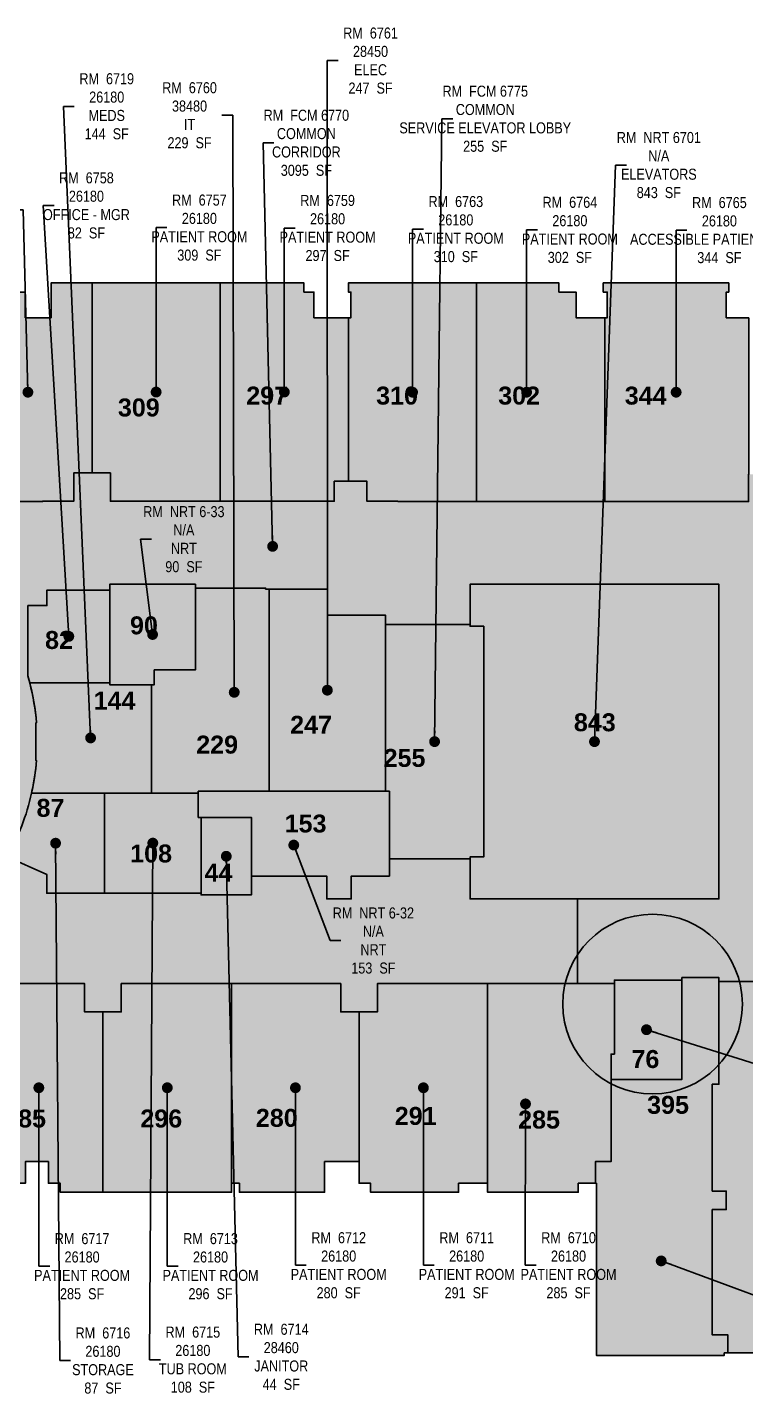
# Model space of a CAD drawing. Header units: inches. Extents: x -415 to 3436, y 1360 to 4575.
# Drawn here: x 1118 to 2032, y 2838 to 4575 of the extents above; entities that cross this region are included whole.
import ezdxf

# ---------------------------------------------------------------- set-up
doc = ezdxf.new("R2010")
doc.units = ezdxf.units.IN
doc.header["$LTSCALE"] = 96
doc.header["$MEASUREMENT"] = 0
doc.layers.get('Defpoints').update_dxf_attribs({"color": 31})
for name, color, linetype in [('0-LABEL', 3, 'Continuous'), ('1-NRT', 200, 'Continuous'), ('1-NRT-PTN', 253, 'Continuous'), ('3-FCM', 190, 'Continuous'), ('3-FCM-PTN', 9, 'Continuous'), ('4-OCC', 6, 'Continuous'), ('4-OCC-PTN', 95, 'Continuous')]:
    doc.layers.add(name, color=color, linetype=linetype)
doc.layers.add('AE-109$0$A-WALL-PATT', color=2, linetype='Continuous', lineweight=9)
doc.styles.add('AE-101i$0$Arial_B', font='arialbd.ttf', dxfattribs={"height": 9.132806})
doc.styles.add('ArialN', font='ARIALN.TTF')
doc.dimstyles.new('AB-220', dxfattribs={"dimscale": 220, "dimtxt": 0.070312, "dimasz": 0.0625, "dimexe": 0.0625, "dimexo": 0.125, "dimgap": 0.1875, "dimtad": 0, "dimdec": 4, "dimrnd": 0.0625, "dimzin": 0, "dimdsep": 46, "dimlunit": 4, "dimtxsty": 'ArialN', "dimblk": 'ARCHTICK', "dimcen": 0.0625, "dimclrd": 256, "dimclre": 256, "dimclrt": 256, "dimadec": 0, "dimazin": 0, "dimtfac": 1, "dimtdec": 4, "dimtofl": 0, "dimtmove": 2, "dimatfit": 3, "dimldrblk": 'DOT', "dimfxl": 0, "dimfrac": 2, "dimtolj": 1, "dimtzin": 0, "dimlwd": -1, "dimlwe": -1, "dimarcsym": 0})
pattern_1 = [(0, (0, 0), (0, 0.48), [18, -9])]
pattern_2 = [(0, (0, 0), (30.72, 7.68), [1.267, -21.773, 1.267, -21.773, -122.88]), (0, (0, 0), (30.72, 7.68), [-46.08, 1.267, -44.813, 1.267, -21.773, -53.76]), (0, (0, 0), (30.72, 7.68), [-115.2, 1.267, -14.093, 1.267, -37.133]), (120, (11.52, 3.84), (-22.011075, 22.7643), [1.267, -21.773, 1.267, -21.773, -122.88]), (120, (11.52, 3.84), (-22.011075, 22.7643), [-46.08, 1.267, -44.813, 1.267, -21.773, -53.76]), (120, (11.52, 3.84), (-22.011075, 22.7643), [-115.2, 1.267, -14.093, 1.267, -37.133]), (240, (15.36, 19.2), (-8.708925, -30.4443), [1.267, -21.773, 1.267, -21.773, -122.88]), (240, (15.36, 19.2), (-8.708925, -30.4443), [-46.08, 1.267, -44.813, 1.267, -21.773, -53.76]), (240, (15.36, 19.2), (-8.708925, -30.4443), [-115.2, 1.267, -14.093, 1.267, -37.133])]

# ---------------------------------------------------------------- blocks, each defined once
blk = doc.blocks.new('_ArchTick')
at = {"color": 0, "linetype": 'ByBlock', "const_width": 0.15}
blk.add_lwpolyline([(-0.5, -0.5), (0.5, 0.5)], dxfattribs=at)
blk = doc.blocks.new('_Dot')
at = {"lineweight": -2}
blk.add_line((-0.5, 0), (-1, 0), dxfattribs=at)
at = {"const_width": 0.5}
blk.add_lwpolyline([(-0.25, 0, 1), (0.25, 0, 1)], format="xyb", close=True, dxfattribs=at)

msp = doc.modelspace()

# ---------------------------------------------------------------- hatches: boundary and pattern name
at = {"layer": '1-NRT-PTN'}
h = msp.add_hatch(color=256, dxfattribs=at)
h.dxf.hatch_style = 1
h.paths.add_polyline_path([(1279.8, 3739.5), (1223.1, 3739.5), (1223.1, 3867.1), (1332.1, 3867.1), (1332.1, 3758.3), (1279.8, 3758.3)])
h = msp.add_hatch(color=256, dxfattribs=at)
h.dxf.hatch_style = 1
h.paths.add_polyline_path([(1997.6, 3867.1), (1997.6, 3467.1), (1681.2, 3467.1), (1681.2, 3520.5), (1698.6, 3520.5), (1698.6, 3813.7), (1681.2, 3813.7), (1681.2, 3867.1)])
h = msp.add_hatch(color=256, dxfattribs=at)
h.dxf.hatch_style = 1
h.paths.add_polyline_path([(1578.6, 3604.1), (1578.6, 3496.1), (1530.1, 3496.1), (1530.1, 3467.1), (1499.1, 3467.1), (1499.1, 3496.1), (1403.3, 3496.1), (1403.3, 3570.7), (1335.6, 3570.7), (1335.6, 3604.1)])
h = msp.add_hatch(color=256, dxfattribs=at)
h.dxf.hatch_style = 1
h.paths.add_polyline_path([(1997.6, 3367.1), (1997.6, 3231.6), (1989.2, 3231.6), (1989.2, 3095.8), (2006.8, 3095.8), (2006.8, 3072.3), (1989.2, 3072.3), (1989.2, 2913), (2009, 2913), (2009, 2890), (2004.3, 2890), (2004.3, 2886.8), (1841.8, 2886.8), (1841.8, 3105.7), (1840.5, 3105.7), (1840.5, 3133.2), (1860.5, 3133.2), (1860.5, 3237.7), (1950.6, 3237.7), (1950.6, 3367.1)])
at = {"layer": '3-FCM-PTN'}
h = msp.add_hatch(color=256, dxfattribs=at)
h.dxf.hatch_style = 1
edge = h.paths.add_edge_path()
edge.add_arc((865.4, 3662.1), 265.3, 346.8175, 355.9138)
edge.add_line((1130, 3643.2), (1130, 3643.2))
edge.add_line((1130, 3643.2), (1129.1, 3643.3))
edge.add_line((1129.1, 3643.3), (1129.1, 3690.8))
edge.add_line((1129.1, 3690.8), (1130, 3690.9))
edge.add_arc((844.3, 3669.4), 286.5, 4.3007, 15.1537)
edge.add_arc((830.6, 3667.1), 300.4, 14.9027, 16.1646)
edge.add_line((1119.1, 3750.7), (1119.1, 3840))
edge.add_line((1119.1, 3840), (1143.2, 3840))
edge.add_line((1143.2, 3840), (1143.2, 3859.8))
edge.add_line((1143.2, 3859.8), (1223.1, 3859.8))
edge.add_line((1223.1, 3859.8), (1223.1, 3867.1))
edge.add_line((1223.1, 3867.1), (1332.1, 3867.1))
edge.add_line((1332.1, 3867.1), (1332.1, 3862.2))
edge.add_line((1332.1, 3862.2), (1421.3, 3862.2))
edge.add_line((1421.3, 3862.2), (1421.3, 3861))
edge.add_line((1421.3, 3861), (1499.8, 3861))
edge.add_line((1499.8, 3861), (1499.8, 3828))
edge.add_line((1499.8, 3828), (1573.7, 3828))
edge.add_line((1573.7, 3828), (1573.7, 3816.1))
edge.add_line((1573.7, 3816.1), (1681.2, 3816.1))
edge.add_line((1681.2, 3816.1), (1681.2, 3867.1))
edge.add_line((1681.2, 3867.1), (1997.6, 3867.1))
edge.add_line((1997.6, 3867.1), (1997.6, 3467.1))
edge.add_line((1997.6, 3467.1), (1817.8, 3467.1))
edge.add_line((1817.8, 3467.1), (1817.8, 3359.6))
edge.add_line((1817.8, 3359.6), (1864.8, 3359.6))
edge.add_line((1864.8, 3359.6), (1864.8, 3364))
edge.add_line((1864.8, 3364), (1950.6, 3364))
edge.add_line((1950.6, 3364), (1950.6, 3367.1))
edge.add_line((1950.6, 3367.1), (1997.6, 3367.1))
edge.add_line((1997.6, 3367.1), (1997.6, 3362.2))
edge.add_line((1997.6, 3362.2), (2129.7, 3362.2))
edge.add_line((2129.7, 3362.2), (2129.7, 3466.8))
edge.add_line((2129.7, 3466.8), (2105.3, 3466.8))
edge.add_line((2105.3, 3466.8), (2105.3, 3502.2))
edge.add_line((2105.3, 3502.2), (2129.7, 3502.2))
edge.add_line((2129.7, 3502.2), (2129.7, 3737.8))
edge.add_line((2129.7, 3737.8), (2102.8, 3737.8))
edge.add_line((2102.8, 3737.8), (2102.8, 3792.6))
edge.add_line((2102.8, 3792.6), (2106.6, 3792.6))
edge.add_line((2106.6, 3792.6), (2106.6, 3876.6))
edge.add_line((2106.6, 3876.6), (2282.5, 3876.6))
edge.add_line((2282.5, 3876.6), (2282.5, 3965.1))
edge.add_line((2282.5, 3965.1), (2251.7, 3965.1))
edge.add_line((2251.7, 3965.1), (2251.7, 3972.3))
edge.add_line((2251.7, 3972.3), (2108, 3972.3))
edge.add_line((2108, 3972.3), (2108, 4007))
edge.add_line((2108, 4007), (2035.2, 4007))
edge.add_line((2035.2, 4007), (2035.2, 3972.3))
edge.add_line((2035.2, 3972.3), (1626.2, 3972.3))
edge.add_line((1626.2, 3972.3), (1589.5, 3972.3))
edge.add_line((1589.5, 3972.3), (1589.5, 3972.6))
edge.add_line((1589.5, 3972.6), (1550, 3972.6))
edge.add_line((1550, 3972.6), (1550, 3998.1))
edge.add_line((1550, 3998.1), (1508.5, 3998.1))
edge.add_line((1508.5, 3998.1), (1508.5, 3972.6))
edge.add_line((1508.5, 3972.6), (1299.3, 3972.6))
edge.add_line((1299.3, 3972.6), (1224, 3972.6))
edge.add_line((1224, 3972.6), (1224, 4008.6))
edge.add_line((1224, 4008.6), (1177.3, 4008.6))
edge.add_line((1177.3, 4008.6), (1177.3, 3972.6))
edge.add_line((1177.3, 3972.6), (1137.8, 3972.6))
edge.add_line((1137.8, 3972.6), (1137.8, 3972.3))
edge.add_line((1137.8, 3972.3), (937.5, 3972.3))
edge.add_line((937.5, 3972.3), (937.5, 3972.6))
edge.add_line((937.5, 3972.6), (828.5, 3972.6))
edge.add_line((828.5, 3972.6), (796, 3966.8))
edge.add_line((796, 3966.8), (794.2, 3966.5))
edge.add_line((794.2, 3966.5), (794.4, 3965.4))
edge.add_line((794.4, 3965.4), (790.4, 3964.6))
edge.add_line((790.4, 3964.6), (739.9, 3954.5))
edge.add_line((739.9, 3954.5), (737, 3953.9))
edge.add_line((737, 3953.9), (734, 3953.2))
edge.add_line((734, 3953.2), (731, 3952.4))
edge.add_line((731, 3952.4), (727.7, 3951.4))
edge.add_line((727.7, 3951.4), (678.8, 3936.8))
edge.add_line((678.8, 3936.8), (674.8, 3935.6))
edge.add_line((674.8, 3935.6), (674.4, 3936.8))
edge.add_line((674.4, 3936.8), (670.8, 3936))
edge.add_line((670.8, 3936), (663.8, 3932.6))
edge.add_arc((-3126.9, 11874.6), 8800.2, 295.37872, 295.5149, ccw=False)
edge.add_line((644.9, 3923.6), (639, 3920.8))
edge.add_arc((898.8, 3296.6), 676.1, 112.5939, 115.9887)
edge.add_line((602.5, 3904.3), (651.6, 3803.3))
edge.add_arc((811.9, 3474.7), 365.6, 115.62, 116.0015, ccw=False)
edge.add_arc((896.6, 3301.1), 558.7, 110.3623, 115.7517, ccw=False)
edge.add_line((702.2, 3824.9), (701.7, 3826.1))
edge.add_line((701.7, 3826.1), (705.4, 3827.3))
edge.add_line((705.4, 3827.3), (742.5, 3839.3))
edge.add_line((742.5, 3839.3), (746.2, 3840.5))
edge.add_line((746.2, 3840.5), (750.7, 3840.4))
edge.add_arc((909.1, 3250.8), 610.6, 100.7421, 105.0366, ccw=False)
edge.add_line((795.3, 3850.6), (793.7, 3857.7))
edge.add_arc((829.2, 3664.7), 196.1, 43.5973, 100.4107, ccw=False)
edge.add_arc((829.3, 3664.9), 196, 28.9694, 43.591, ccw=False)
edge.add_arc((802.6, 3647.9), 227.6, 13.066, 29.4666, ccw=False)
edge.add_line((1024.3, 3699.3), (1026.9, 3666))
edge.add_line((1026.9, 3666), (1023.9, 3632.8))
edge.add_line((1023.9, 3632.8), (1015.3, 3600.5))
edge.add_line((1015.3, 3600.5), (1001.4, 3570.2))
edge.add_line((1001.4, 3570.2), (982.5, 3542.7))
edge.add_line((982.5, 3542.7), (959.3, 3518.8))
edge.add_line((959.3, 3518.8), (932.3, 3499.1))
edge.add_line((932.3, 3499.1), (902.4, 3484.3))
edge.add_line((902.4, 3484.3), (870, 3474.6))
edge.add_line((870, 3474.6), (870, 3477.8))
edge.add_line((870, 3477.8), (866.3, 3477.8))
edge.add_line((866.3, 3477.8), (866.3, 3359.8))
edge.add_line((866.3, 3359.8), (880.1, 3359.8))
edge.add_line((880.1, 3359.8), (880.1, 3353.2))
edge.add_line((880.1, 3353.2), (920.5, 3353.2))
edge.add_line((920.5, 3353.2), (920.5, 3359.8))
edge.add_line((920.5, 3359.8), (1156.2, 3359.8))
edge.add_line((1156.2, 3359.8), (1156.2, 3359.6))
edge.add_line((1156.2, 3359.6), (1191.2, 3359.6))
edge.add_line((1191.2, 3359.6), (1191.2, 3323.6))
edge.add_line((1191.2, 3323.6), (1237.8, 3323.6))
edge.add_line((1237.8, 3323.6), (1237.8, 3359.6))
edge.add_line((1237.8, 3359.6), (1277.3, 3359.6))
edge.add_line((1277.3, 3359.6), (1277.3, 3359.8))
edge.add_line((1277.3, 3359.8), (1477.4, 3359.8))
edge.add_line((1477.4, 3359.8), (1477.4, 3359.6))
edge.add_line((1477.4, 3359.6), (1516.9, 3359.6))
edge.add_line((1516.9, 3359.6), (1516.9, 3323.6))
edge.add_line((1516.9, 3323.6), (1563.5, 3323.6))
edge.add_line((1563.5, 3323.6), (1563.5, 3359.6))
edge.add_line((1563.5, 3359.6), (1603, 3359.6))
edge.add_line((1603, 3359.6), (1603, 3359.8))
edge.add_line((1603, 3359.8), (1817.8, 3359.6))
edge.add_line((1817.8, 3359.6), (1817.8, 3467.1))
edge.add_line((1817.8, 3467.1), (1681.2, 3467.1))
edge.add_line((1681.2, 3467.1), (1681.2, 3518))
edge.add_line((1681.2, 3518), (1578.6, 3518))
edge.add_line((1578.6, 3518), (1578.6, 3496.1))
edge.add_line((1578.6, 3496.1), (1530.1, 3496.1))
edge.add_line((1530.1, 3496.1), (1530.1, 3467.1))
edge.add_line((1530.1, 3467.1), (1499.1, 3467.1))
edge.add_line((1499.1, 3467.1), (1499.1, 3496.1))
edge.add_line((1499.1, 3496.1), (1403.3, 3496.1))
edge.add_line((1403.3, 3496.1), (1403.3, 3472.2))
edge.add_line((1403.3, 3472.2), (1339.3, 3472.2))
edge.add_line((1339.3, 3472.2), (1339.3, 3474.6))
edge.add_line((1339.3, 3474.6), (1216.5, 3474.6))
edge.add_line((1216.5, 3474.6), (1216.5, 3474.3))
edge.add_line((1216.5, 3474.3), (1143.1, 3474.3))
edge.add_line((1143.1, 3474.3), (1143.1, 3498.3))
edge.add_line((1143.1, 3498.3), (1092.1, 3521.2))
edge.add_arc((866.8, 3656.1), 262.6, 329.082, 348.0237)
h = msp.add_hatch(color=256, dxfattribs=at)
h.dxf.hatch_style = 1
h.paths.add_polyline_path([(1681.2, 3816.1), (1573.7, 3816.1), (1573.7, 3604.1), (1578.6, 3604.1), (1578.6, 3518), (1681.2, 3518), (1681.2, 3520.5), (1698.6, 3520.5), (1698.6, 3813.7), (1681.2, 3813.7)])
h = msp.add_hatch(color=256, dxfattribs=at)
h.dxf.hatch_style = 1
h.paths.add_polyline_path([(1950.6, 3364), (1950.6, 3237.7), (1860.5, 3237.7), (1860.5, 3270), (1864.8, 3270), (1864.8, 3364)])
at = {"layer": '4-OCC-PTN'}
h = msp.add_hatch(color=215, dxfattribs=at)
h.dxf.hatch_style = 1
h.paths.add_polyline_path([(1190.8, 4008.6), (1177.3, 4008.6), (1177.3, 3972.6), (1137.8, 3972.6), (1137.8, 3972.3), (1037.6, 3972.3), (1037.6, 4250.3), (1040.6, 4250.3), (1092.1, 4250.3), (1092.1, 4238.6), (1115.7, 4238.6), (1115.7, 4206), (1148.6, 4206), (1148.6, 4250.3), (1200.6, 4250.3), (1200.6, 4067.3), (1200.6, 4008.6)])
h = msp.add_hatch(color=215, dxfattribs=at)
h.dxf.hatch_style = 1
h.paths.add_polyline_path([(1363.6, 3972.6), (1224, 3972.6), (1224, 4008.6), (1210.5, 4008.6), (1200.6, 4008.6), (1200.6, 4067.3), (1200.6, 4250.3), (1363.6, 4250.3)])
h = msp.add_hatch(color=215, dxfattribs=at)
h.dxf.hatch_style = 1
h.paths.add_polyline_path([(1526.6, 3998.1), (1508.5, 3998.1), (1508.5, 3972.6), (1363.6, 3972.6), (1363.6, 4250.3), (1470.1, 4250.3), (1470.1, 4238.6), (1482.7, 4238.6), (1482.7, 4206), (1526.6, 4206)])
h = msp.add_hatch(color=215, dxfattribs=at)
h.dxf.hatch_style = 1
h.paths.add_polyline_path([(1689.6, 4250.3), (1689.6, 3972.3), (1589.5, 3972.3), (1589.5, 3972.6), (1550, 3972.6), (1550, 3998.1), (1526.6, 3998.1), (1526.6, 4206), (1529.7, 4206), (1529.7, 4238.5), (1526.6, 4238.5), (1526.6, 4250.3)])
h = msp.add_hatch(color=215, dxfattribs=at)
h.dxf.hatch_style = 1
h.paths.add_polyline_path([(1852.6, 3972.3), (1689.6, 3972.3), (1689.6, 4250.3), (1794.1, 4250.3), (1794.1, 4238.6), (1816, 4238.6), (1816, 4206), (1852.6, 4206)])
h = msp.add_hatch(color=215, dxfattribs=at)
h.dxf.hatch_style = 1
h.paths.add_polyline_path([(2035.8, 4206), (2035.8, 4007), (2035.2, 4007), (2035.2, 3972.3), (1855.7, 3972.3), (1852.6, 3972.3), (1852.6, 4206), (1855.7, 4206), (1855.7, 4238.5), (1850.6, 4238.5), (1850.6, 4250.3), (2010.1, 4250.3), (2010.1, 4238.5), (2007, 4238.5), (2007, 4206)])
h = msp.add_hatch(color=215, dxfattribs=at)
h.dxf.hatch_style = 1
h.paths.add_polyline_path([(1223.1, 3859.8), (1223.1, 3741.9), (1121.5, 3741.9), (1119.1, 3750.7), (1119.1, 3840), (1143.2, 3840), (1143.2, 3859.8)])
h = msp.add_hatch(color=91, dxfattribs=at)
h.dxf.hatch_style = 1
h.paths.add_polyline_path([(1332.1, 3862.2), (1421.3, 3862.2), (1421.3, 3861), (1426, 3861), (1426, 3604.1), (1408.6, 3604.1), (1335.6, 3604.1), (1335.6, 3601.6), (1276.2, 3601.6), (1276.2, 3739.5), (1279.8, 3739.5), (1279.8, 3758.3), (1332.1, 3758.3)])
h = msp.add_hatch(color=55, dxfattribs=at)
h.dxf.hatch_style = 1
h.paths.add_polyline_path([(1573.7, 3828), (1573.7, 3604.1), (1426, 3604.1), (1426, 3861), (1499.8, 3861), (1499.8, 3828)])
h = msp.add_hatch(color=215, dxfattribs=at)
h.dxf.hatch_style = 1
edge = h.paths.add_edge_path()
edge.add_line((1130, 3643.2), (1129.1, 3643.3))
edge.add_line((1129.1, 3643.3), (1129.1, 3690.8))
edge.add_line((1129.1, 3690.8), (1130, 3690.9))
edge.add_arc((830.6, 3667.1), 300.4, 4.5518, 14.4221)
edge.add_line((1121.5, 3741.9), (1223.1, 3741.9))
edge.add_line((1223.1, 3741.9), (1223.1, 3739.5))
edge.add_line((1223.1, 3739.5), (1276.2, 3739.5))
edge.add_line((1276.2, 3739.5), (1276.2, 3601.6))
edge.add_line((1276.2, 3601.6), (1123.7, 3601.6))
edge.add_line((1123.7, 3601.6), (1124.3, 3604.1))
edge.add_arc((830.6, 3667.1), 300.4, 347.8928, 355.4485)
h = msp.add_hatch(color=215, dxfattribs=at)
h.dxf.hatch_style = 1
edge = h.paths.add_edge_path()
edge.add_line((1123.7, 3601.6), (1216.5, 3601.6))
edge.add_line((1216.5, 3601.6), (1216.5, 3474.3))
edge.add_line((1216.5, 3474.3), (1143.1, 3474.3))
edge.add_line((1143.1, 3474.3), (1143.1, 3498.3))
edge.add_line((1143.1, 3498.3), (1092.1, 3521.2))
edge.add_arc((866.8, 3656.1), 262.6, 329.082, 348.0237)
h = msp.add_hatch(color=215, dxfattribs=at)
h.dxf.hatch_style = 1
h.paths.add_polyline_path([(1339.3, 3570.7), (1339.3, 3474.6), (1216.5, 3474.6), (1216.5, 3601.6), (1335.6, 3601.6), (1335.6, 3570.7)])
h = msp.add_hatch(color=201, dxfattribs=at)
h.dxf.hatch_style = 1
h.paths.add_polyline_path([(1403.3, 3570.7), (1403.3, 3472.2), (1339.3, 3472.2), (1339.3, 3570.7)])
h = msp.add_hatch(color=215, dxfattribs=at)
h.dxf.hatch_style = 1
h.paths.add_polyline_path([(1191.2, 3359.6), (1191.2, 3323.6), (1214.5, 3323.6), (1214.5, 3094.3), (1160.2, 3094.3), (1160.2, 3105.7), (1145.2, 3105.7), (1145.2, 3133.2), (1115.9, 3133.2), (1116, 3105.7), (1106.7, 3105.7), (1106.7, 3094.3), (1051.5, 3094.3), (1051.5, 3359.8), (1156.2, 3359.8), (1156.2, 3359.6)])
h = msp.add_hatch(color=215, dxfattribs=at)
h.dxf.hatch_style = 1
h.paths.add_polyline_path([(1378.1, 3359.8), (1378.1, 3094.3), (1214.5, 3094.3), (1214.5, 3323.6), (1237.8, 3323.6), (1237.8, 3359.6), (1277.3, 3359.6), (1277.3, 3359.8), (1314.1, 3359.8)])
h = msp.add_hatch(color=215, dxfattribs=at)
h.dxf.hatch_style = 1
h.paths.add_polyline_path([(1516.9, 3359.6), (1516.9, 3323.6), (1540.2, 3323.6), (1540.2, 3133.2), (1496.2, 3133.2), (1496.2, 3094.3), (1387.9, 3094.3), (1387.9, 3105.7), (1378.1, 3105.7), (1378.1, 3359.8), (1477.4, 3359.8), (1477.4, 3359.6)])
h = msp.add_hatch(color=215, dxfattribs=at)
h.dxf.hatch_style = 1
h.paths.add_polyline_path([(1703.5, 3359.8), (1703.5, 3105.7), (1666.7, 3105.7), (1666.7, 3094.3), (1554.7, 3094.3), (1554.7, 3105.7), (1540.2, 3105.7), (1540.2, 3323.6), (1563.5, 3323.6), (1563.5, 3359.6), (1603, 3359.6), (1603, 3359.8), (1639.8, 3359.8)])
h = msp.add_hatch(color=215, dxfattribs=at)
h.dxf.hatch_style = 1
h.paths.add_polyline_path([(1864.8, 3359.6), (1864.8, 3270), (1860.5, 3270), (1860.5, 3133.2), (1840.5, 3133.2), (1840.5, 3105.7), (1818.8, 3105.7), (1818.8, 3094.3), (1703.5, 3094.3), (1703.5, 3359.8), (1767, 3359.8), (1767, 3359.6), (1808.2, 3359.6)])
h = msp.add_hatch(color=215, dxfattribs=at)
h.dxf.hatch_style = 1
h.paths.add_polyline_path([(2129.7, 3362.2), (2129.7, 3341.1), (2105.3, 3341.1), (2105.3, 3313.1), (2129.7, 3313.1), (2129.7, 3098.1), (2105.3, 3098.1), (2105.3, 3070.1), (2129.7, 3070.1), (2129.7, 2911.3), (2105.3, 2911.3), (2105.3, 2890), (2009, 2890), (2009, 2913), (1989.2, 2913), (1989.2, 3072.3), (2006.8, 3072.3), (2006.8, 3095.8), (1989.2, 3095.8), (1989.2, 3231.6), (1997.6, 3231.6), (1997.6, 3362.2)])
at = {"layer": 'AE-109$0$A-WALL-PATT', "lineweight": 9}
h = msp.add_hatch(dxfattribs=at)
h.set_pattern_fill('FP_1', color=256, style=0, pattern_type=2)
h.set_pattern_definition(pattern_2)
h.paths.add_polyline_path([(1203.1, 4063.1), (1203.7, 4063.1), (1203.7, 4087.6), (1203.1, 4087.6), (1203.1, 4066.3)], flags=0)
h.paths.add_polyline_path([(1203.6, 4107), (1203.7, 4107), (1203.7, 4162.7), (1203.1, 4162.7), (1203.1, 4107)], flags=0)
h.paths.add_polyline_path([(1203.1, 4182.1), (1203.7, 4182.1), (1203.7, 4238.5), (1203.1, 4238.5), (1203.1, 4183.7)], flags=0)
h = msp.add_hatch(dxfattribs=at)
h.set_pattern_fill('FP_9', color=234, style=0, pattern_type=2)
h.set_pattern_definition(pattern_1)
h.paths.add_polyline_path([(1191.2, 3359.6), (1191.5, 3359.6), (1191.5, 3359.8), (1156.3, 3359.8), (1156.3, 3359.6), (1176.3, 3359.6)], flags=0)
h = msp.add_hatch(dxfattribs=at)
h.set_pattern_fill('FP_9', color=234, style=0, pattern_type=2)
h.set_pattern_definition(pattern_1)
h.paths.add_polyline_path([(1272.7, 3359.6), (1272.9, 3359.6), (1272.9, 3359.8), (1237.6, 3359.8), (1237.6, 3359.6), (1263, 3359.6)], flags=0)
h = msp.add_hatch(dxfattribs=at)
h.set_pattern_fill('FP_9', color=234, style=0, pattern_type=2)
h.set_pattern_definition(pattern_1)
h.paths.add_polyline_path([(1517.5, 3359.6), (1517.5, 3359.8), (1482.3, 3359.8), (1482.3, 3359.6), (1517.2, 3359.6)], flags=0)
h = msp.add_hatch(dxfattribs=at)
h.set_pattern_fill('FP_9', color=234, style=0, pattern_type=2)
h.set_pattern_definition(pattern_1)
h.paths.add_polyline_path([(1598.9, 3359.6), (1598.9, 3359.8), (1563.6, 3359.8), (1563.6, 3359.6), (1598.8, 3359.6)], flags=0)
h = msp.add_hatch(dxfattribs=at)
h.set_pattern_fill('FP_9', color=234, style=0, pattern_type=2)
h.set_pattern_definition(pattern_1)
h.paths.add_polyline_path([(1808.2, 3359.6), (1814.2, 3359.6), (1814.2, 3359.8), (1808.2, 3359.8)], flags=0)
h = msp.add_hatch(dxfattribs=at)
h.set_pattern_fill('FP_9', color=234, style=0, pattern_type=2)
h.set_pattern_definition(pattern_1)
h.paths.add_polyline_path([(1821.5, 3359.6), (1843.2, 3359.6), (1843.2, 3359.8), (1821.5, 3359.8)], flags=0)
h = msp.add_hatch(dxfattribs=at)
h.set_pattern_fill('FP_9', color=234, style=0, pattern_type=2)
h.set_pattern_definition(pattern_1)
h.paths.add_polyline_path([(1219.9, 3323.6), (1219.9, 3323.8), (1209.1, 3323.8), (1209.1, 3323.6), (1214.8, 3323.6)], flags=0)
h.paths.add_polyline_path([(1224.4, 3323.6), (1237.8, 3323.6), (1237.8, 3323.8), (1224.4, 3323.8)], flags=0)
h.paths.add_polyline_path([(1204.6, 3323.6), (1204.6, 3323.8), (1191.5, 3323.8), (1191.5, 3323.6), (1196.3, 3323.6)], flags=0)
h = msp.add_hatch(dxfattribs=at)
h.set_pattern_fill('FP_9', color=234, style=0, pattern_type=2)
h.set_pattern_definition(pattern_1)
h.paths.add_polyline_path([(1550.4, 3323.6), (1563.8, 3323.6), (1563.8, 3323.8), (1550.4, 3323.8)], flags=0)
h.paths.add_polyline_path([(1535.1, 3323.6), (1545.9, 3323.6), (1545.9, 3323.8), (1535.1, 3323.8)], flags=0)
h.paths.add_polyline_path([(1522.3, 3323.6), (1530.6, 3323.6), (1530.6, 3323.8), (1517.5, 3323.8), (1517.5, 3323.6)], flags=0)
h = msp.add_hatch(dxfattribs=at)
h.set_pattern_fill('FP_1', color=256, style=0, pattern_type=2)
h.set_pattern_definition(pattern_2)
h.paths.add_polyline_path([(1860.5, 3133.2), (1861.1, 3133.2), (1861.1, 3150.1), (1860.5, 3150.1), (1860.5, 3145.5)], flags=0)
h.paths.add_polyline_path([(1861.1, 3169.5), (1861.1, 3225.2), (1860.5, 3225.2), (1860.5, 3169.5), (1860.8, 3169.5)], flags=0)
h.paths.add_polyline_path([(1861.1, 3244.6), (1861.1, 3264.8), (1860.5, 3264.8), (1860.5, 3244.6), (1860.8, 3244.6)], flags=0)

# ---------------------------------------------------------------- linework, layer by layer
at = {"layer": '1-NRT'}
msp.add_lwpolyline([(1279.8, 3739.5), (1223.1, 3739.5), (1223.1, 3867.1), (1332.1, 3867.1), (1332.1, 3758.3), (1279.8, 3758.3), (1279.8, 3739.5)], dxfattribs=at)
for points in [[(1997.6, 3867.1), (1997.6, 3467.1), (1681.2, 3467.1), (1681.2, 3520.5), (1698.6, 3520.5), (1698.6, 3813.7), (1681.2, 3813.7), (1681.2, 3867.1)], [(1578.6, 3604.1), (1578.6, 3496.1), (1530.1, 3496.1), (1530.1, 3467.1), (1499.1, 3467.1), (1499.1, 3496.1), (1403.3, 3496.1), (1403.3, 3570.7), (1335.6, 3570.7), (1335.6, 3604.1)], [(1997.6, 3367.1), (1997.6, 3231.6), (1989.2, 3231.6), (1989.2, 3095.8), (2006.8, 3095.8), (2006.8, 3072.3), (1989.2, 3072.3), (1989.2, 2913), (2009, 2913), (2009, 2890), (2004.3, 2890), (2004.3, 2886.8), (1841.8, 2886.8), (1841.8, 3105.7), (1840.5, 3105.7), (1840.5, 3133.2), (1860.5, 3133.2), (1860.5, 3237.7), (1950.6, 3237.7), (1950.6, 3367.1)]]:
    msp.add_lwpolyline(points, close=True, dxfattribs=at)
at = {"layer": '3-FCM'}
msp.add_lwpolyline([(2035.2, 3972.3), (1626.2, 3972.3), (1589.5, 3972.3), (1589.5, 3972.6), (1550, 3972.6), (1550, 3998.1), (1508.5, 3998.1), (1508.5, 3972.6), (1299.3, 3972.6), (1224, 3972.6), (1224, 4008.6), (1177.3, 4008.6), (1177.3, 3972.6), (1137.8, 3972.6), (1137.8, 3972.3), (937.5, 3972.3)], dxfattribs=at)
msp.add_lwpolyline([(920.5, 3359.8), (1156.2, 3359.8), (1156.2, 3359.6), (1191.2, 3359.6), (1191.2, 3323.6), (1237.8, 3323.6), (1237.8, 3359.6), (1277.3, 3359.6), (1277.3, 3359.8), (1477.4, 3359.8), (1477.4, 3359.6), (1516.9, 3359.6), (1516.9, 3323.6), (1563.5, 3323.6), (1563.5, 3359.6), (1603, 3359.6), (1603, 3359.8), (1817.8, 3359.6), (1817.8, 3467.1), (1681.2, 3467.1), (1681.2, 3518), (1578.6, 3518), (1578.6, 3496.1), (1530.1, 3496.1), (1530.1, 3467.1), (1499.1, 3467.1), (1499.1, 3496.1), (1403.3, 3496.1), (1403.3, 3472.2), (1339.3, 3472.2), (1339.3, 3474.6), (1216.5, 3474.6), (1216.5, 3474.3), (1143.1, 3474.3), (1143.1, 3498.3), (1092.1, 3521.2, 0.082838), (1123.7, 3601.6, 0.039711), (1130, 3643.2), (1130, 3643.2), (1129.1, 3643.3), (1129.1, 3690.8), (1130, 3690.9, 0.047391), (1120.8, 3744.3, 0.005506), (1119.1, 3750.7), (1119.1, 3840), (1143.2, 3840), (1143.2, 3859.8), (1223.1, 3859.8), (1223.1, 3867.1), (1332.1, 3867.1), (1332.1, 3862.2), (1421.3, 3862.2), (1421.3, 3861), (1499.8, 3861), (1499.8, 3828), (1573.7, 3828), (1573.7, 3816.1), (1681.2, 3816.1), (1681.2, 3867.1), (1997.6, 3867.1), (1997.6, 3467.1), (1817.8, 3467.1), (1817.8, 3359.6), (1864.8, 3359.6), (1864.8, 3364), (1950.6, 3364), (1950.6, 3367.1), (1997.6, 3367.1), (1997.6, 3362.2), (2129.7, 3362.2)], format="xyb", dxfattribs=at)
for points in [[(1681.2, 3816.1), (1573.7, 3816.1), (1573.7, 3604.1), (1578.6, 3604.1), (1578.6, 3518), (1681.2, 3518), (1681.2, 3520.5), (1698.6, 3520.5), (1698.6, 3813.7), (1681.2, 3813.7)], [(1950.6, 3364), (1950.6, 3237.7), (1860.5, 3237.7), (1860.5, 3270), (1864.8, 3270), (1864.8, 3364)]]:
    msp.add_lwpolyline(points, close=True, dxfattribs=at)
at = {"layer": '4-OCC'}
msp.add_line((1375.1, 3359.8), (1381.2, 3359.8), dxfattribs=at)
for points in [[(1190.8, 4008.6), (1177.3, 4008.6), (1177.3, 3972.6), (1137.8, 3972.6), (1137.8, 3972.3), (1037.6, 3972.3), (1037.6, 4250.3), (1040.6, 4250.3), (1092.1, 4250.3), (1092.1, 4238.6), (1115.7, 4238.6), (1115.7, 4206), (1148.6, 4206), (1148.6, 4250.3), (1200.6, 4250.3), (1200.6, 4067.3), (1200.6, 4008.6)], [(1363.6, 3972.6), (1224, 3972.6), (1224, 4008.6), (1210.5, 4008.6), (1200.6, 4008.6), (1200.6, 4067.3), (1200.6, 4250.3), (1363.6, 4250.3)], [(1689.6, 4250.3), (1689.6, 3972.3), (1589.5, 3972.3), (1589.5, 3972.6), (1550, 3972.6), (1550, 3998.1), (1526.6, 3998.1), (1526.6, 4206), (1529.7, 4206), (1529.7, 4238.5), (1526.6, 4238.5), (1526.6, 4250.3)], [(1852.6, 3972.3), (1689.6, 3972.3), (1689.6, 4250.3), (1794.1, 4250.3), (1794.1, 4238.6), (1816, 4238.6), (1816, 4206), (1852.6, 4206)], [(2035.8, 4206), (2035.8, 4007), (2035.2, 4007), (2035.2, 3972.3), (1855.7, 3972.3), (1852.6, 3972.3), (1852.6, 4206), (1855.7, 4206), (1855.7, 4238.5), (1850.6, 4238.5), (1850.6, 4250.3), (2010.1, 4250.3), (2010.1, 4238.5), (2007, 4238.5), (2007, 4206)], [(1223.1, 3859.8), (1223.1, 3741.9), (1121.5, 3741.9), (1119.1, 3750.7), (1119.1, 3840), (1143.2, 3840), (1143.2, 3859.8)], [(1332.1, 3862.2), (1421.3, 3862.2), (1421.3, 3861), (1426, 3861), (1426, 3604.1), (1408.6, 3604.1), (1335.6, 3604.1), (1335.6, 3601.6), (1276.2, 3601.6), (1276.2, 3739.5), (1279.8, 3739.5), (1279.8, 3758.3), (1332.1, 3758.3)], [(1573.7, 3828), (1573.7, 3604.1), (1426, 3604.1), (1426, 3861), (1499.8, 3861), (1499.8, 3828)], [(1339.3, 3570.7), (1339.3, 3474.6), (1216.5, 3474.6), (1216.5, 3601.6), (1335.6, 3601.6), (1335.6, 3570.7), (1339.3, 3570.7)], [(1403.3, 3570.7), (1403.3, 3472.2), (1339.3, 3472.2), (1339.3, 3570.7)], [(1191.2, 3359.6), (1191.2, 3323.6), (1214.5, 3323.6), (1214.5, 3094.3), (1160.2, 3094.3), (1160.2, 3105.7), (1145.2, 3105.7), (1145.2, 3133.2), (1115.9, 3133.2), (1116, 3105.7), (1106.7, 3105.7), (1106.7, 3094.3), (1051.5, 3094.3), (1051.5, 3359.8), (1156.2, 3359.8), (1156.2, 3359.6), (1156.2, 3359.6)], [(1378.1, 3359.8), (1378.1, 3094.3), (1214.5, 3094.3), (1214.5, 3323.6), (1237.8, 3323.6), (1237.8, 3359.6), (1277.3, 3359.6), (1277.3, 3359.8), (1314.1, 3359.8)], [(1516.9, 3359.6), (1516.9, 3323.6), (1540.2, 3323.6), (1540.2, 3133.2), (1496.2, 3133.2), (1496.2, 3094.3), (1387.9, 3094.3), (1387.9, 3105.7), (1378.1, 3105.7), (1378.1, 3359.8), (1477.4, 3359.8), (1477.4, 3359.6)], [(1703.5, 3359.8), (1703.5, 3105.7), (1666.7, 3105.7), (1666.7, 3094.3), (1554.7, 3094.3), (1554.7, 3105.7), (1540.2, 3105.7), (1540.2, 3323.6), (1563.5, 3323.6), (1563.5, 3359.6), (1603, 3359.6), (1603, 3359.8), (1639.8, 3359.8)], [(1864.8, 3359.6), (1864.8, 3270), (1860.5, 3270), (1860.5, 3133.2), (1840.5, 3133.2), (1840.5, 3105.7), (1818.8, 3105.7), (1818.8, 3094.3), (1703.5, 3094.3), (1703.5, 3359.8), (1767, 3359.8), (1767, 3359.6), (1808.2, 3359.6)], [(2129.7, 3362.2), (2129.7, 3341.1), (2105.3, 3341.1), (2105.3, 3313.1), (2129.7, 3313.1), (2129.7, 3098.1), (2105.3, 3098.1), (2105.3, 3070.1), (2129.7, 3070.1), (2129.7, 2911.3), (2105.3, 2911.3), (2105.3, 2890), (2009, 2890), (2009, 2913), (1989.2, 2913), (1989.2, 3072.3), (2006.8, 3072.3), (2006.8, 3095.8), (1989.2, 3095.8), (1989.2, 3231.6), (1997.6, 3231.6), (1997.6, 3362.2)]]:
    msp.add_lwpolyline(points, close=True, dxfattribs=at)
msp.add_lwpolyline([(1526.6, 3998.1), (1508.5, 3998.1), (1508.5, 3972.6), (1363.6, 3972.6), (1363.6, 4250.3), (1470.1, 4250.3), (1470.1, 4238.6), (1482.7, 4238.6), (1482.7, 4206), (1526.6, 4206), (1526.6, 3998.1), (1526.6, 3998.1), (1526.6, 3998.1)], dxfattribs=at)
for points in [[(1130, 3643.2), (1129.1, 3643.3), (1129.1, 3690.8), (1130, 3690.9, 0.043094), (1121.5, 3741.9), (1223.1, 3741.9), (1223.1, 3739.5), (1276.2, 3739.5), (1276.2, 3601.6), (1123.7, 3601.6), (1124.3, 3604.1, 0.03298)], [(1123.7, 3601.6), (1216.5, 3601.6), (1216.5, 3474.3), (1143.1, 3474.3), (1143.1, 3498.3), (1092.1, 3521.2, 0.082838)]]:
    msp.add_lwpolyline(points, format="xyb", close=True, dxfattribs=at)
at = {"layer": 'Defpoints'}
msp.add_circle((1913.2, 3333.5), 114.2, dxfattribs=at)

# ---------------------------------------------------------------- texts
at = {"layer": '0-LABEL', "char_height": 14, "attachment_point": 5, "style": 'ArialN'}
for s, insert in [('RM  6761\\P28450\\PELEC\\P247  SF', (1554.7, 4532.8)), ('RM  6719\\P26180\\PMEDS\\P144  SF', (1219.3, 4474.7)), ('RM  6760\\P38480\\PIT\\P229  SF', (1324.6, 4463.3)), ('RM  FCM 6775\\PCOMMON\\PSERVICE ELEVATOR LOBBY\\P255  SF', (1700.5, 4458.9)), ('RM  FCM 6770\\PCOMMON\\PCORRIDOR\\P3095  SF', (1473.1, 4428.3)), ('RM  NRT 6701\\PN/A\\PELEVATORS\\P843  SF', (1921.2, 4400)), ('RM  6758\\P26180\\POFFICE - MGR\\P82  SF', (1193.5, 4348.7)), ('RM  6757\\P26180\\PPATIENT ROOM\\P309  SF', (1337.1, 4320.5)), ('RM  6759\\P26180\\PPATIENT ROOM\\P297  SF', (1500.1, 4320)), ('RM  6763\\P26180\\PPATIENT ROOM\\P310  SF', (1663.1, 4318.6)), ('RM  6764\\P26180\\PPATIENT ROOM\\P302  SF', (1808.1, 4317.6)), ('RM  6765\\P26180\\PACCESSIBLE PATIENT ROOM\\P344  SF', (1998.2, 4317.3)), ('RM  NRT 6-33\\PN/A\\PNRT\\P90  SF', (1317.4, 3924.4)), ('RM  NRT 6-32\\PN/A\\PNRT\\P153  SF', (1558.3, 3414.2)), ('RM  6717\\P26180\\PPATIENT ROOM\\P285  SF', (1188, 3000.2)), ('RM  6713\\P26180\\PPATIENT ROOM\\P296  SF', (1351.3, 3000.2)), ('RM  6712\\P26180\\PPATIENT ROOM\\P280  SF', (1514.2, 3001.4)), ('RM  6711\\P26180\\PPATIENT ROOM\\P291  SF', (1676.9, 3001.4)), ('RM  6710\\P26180\\PPATIENT ROOM\\P285  SF', (1806.4, 3001.4)), ('RM  6716\\P26180\\PSTORAGE\\P87  SF', (1214.5, 2880.3)), ('RM  6715\\P26180\\PTUB ROOM\\P108  SF', (1328.8, 2881.4)), ('RM  6714\\P28460\\PJANITOR\\P44  SF', (1441.2, 2885))]:
    msp.add_mtext(s, dxfattribs=dict(at, insert=insert))
at = {"layer": 'Defpoints', "style": 'AE-101i$0$Arial_B'}
for s, p in [('297', (1396.7, 4095.6)), ('310', (1561.8, 4095.6)), ('302', (1717, 4095.6)), ('344', (1877.9, 4095.6)), ('309', (1233.5, 4080.5)), ('90', (1248.9, 3803.5)), ('82', (1140.9, 3784.9)), ('144', (1202.7, 3707.8)), ('247', (1452.5, 3677.1)), ('843', (1813.2, 3680.3)), ('229', (1333.1, 3651.9)), ('255', (1571.3, 3635)), ('87', (1130.1, 3571.5)), ('153', (1445.5, 3551.6)), ('108', (1249.1, 3513.5)), ('44', (1343.8, 3489.1)), ('76', (1886.4, 3252.2)), ('395', (1906.3, 3194)), ('285', (1088.9, 3176.6)), ('296', (1262, 3176.6)), ('280', (1408.9, 3177.4)), ('291', (1585.5, 3179.9)), ('285', (1742.3, 3175.2))]:
    msp.add_text(s, height=22.83, dxfattribs=at).set_placement(p)

# ---------------------------------------------------------------- leaders
at = {"layer": '0-LABEL', "annotation_type": 0, "has_hookline": 1}
for points, hookline_direction, text_width in [([(1499.8, 3732.5), (1499.7, 4532.8), (1513.4, 4532.8)], 0, 65.3), ([(1198.8, 3671.8), (1164.3, 4474.7), (1178.1, 4474.7)], 0, 67.6), ([(956, 4111.3), (962.8, 4455.4), (976.5, 4455.4)], 0, 119.6), ([(1381.4, 3729.8), (1379.6, 4463.3), (1365.8, 4463.3)], 1, 67.5), ([(1636.1, 3667.1), (1645.5, 4458.9), (1659.3, 4458.9)], 0, 217.5), ([(1430.2, 3915.3), (1418.1, 4428.3), (1431.9, 4428.3)], 0, 106.7), ([(1839.4, 3667.1), (1866.2, 4400), (1879.9, 4400)], 0, 102.7), ([(1119.1, 4111.3), (1113, 4343), (1099.2, 4343)], 1, 119.6), ([(1171.1, 3800.9), (1138.5, 4348.7), (1152.3, 4348.7)], 0, 109.5), ([(1282.1, 4111.5), (1282.1, 4320.5), (1295.9, 4320.5)], 0, 119.6), ([(1445.1, 4111.5), (1445.1, 4320), (1458.9, 4320)], 0, 119.6), ([(1608.1, 4111.3), (1608.1, 4318.6), (1621.9, 4318.6)], 0, 119.6), ([(1753.1, 4111.3), (1753.1, 4317.6), (1766.8, 4317.6)], 0, 119.6), ([(1943.2, 4111.3), (1943.2, 4317.3), (1956.9, 4317.3)], 0, 226), ([(1154.3, 3538), (1159.5, 2880.3), (1173.2, 2880.3)], 0, 76.8), ([(1277.9, 3538.1), (1273.8, 2881.4), (1287.6, 2881.4)], 0, 84.8), ([(1371.3, 3521.4), (1386.2, 2885), (1400, 2885)], 0, 68), ([(1905.5, 3300.9), (2202, 3207.8), (2215.7, 3207.8)], 0, 138.3), ([(945, 3227.1), (945, 3042.8), (958.8, 3042.8)], 0, 226), ([(1133, 3227.1), (1133, 3000.2), (1146.8, 3000.2)], 0, 119.6), ([(1296.3, 3227.1), (1296.3, 3000.2), (1310.1, 3000.2)], 0, 119.6), ([(1459.2, 3227.1), (1459.2, 3001.4), (1472.9, 3001.4)], 0, 119.6), ([(1621.9, 3227.1), (1621.9, 3001.4), (1635.6, 3001.4)], 0, 119.6), ([(1751.7, 3206.6), (1751.4, 3001.4), (1765.1, 3001.4)], 0, 119.6), ([(1924.2, 3007), (2210.8, 2901.3), (2224.5, 2901.3)], 0, 105)]:
    msp.add_leader(points, dimstyle='AB-220', dxfattribs=dict(at, hookline_direction=hookline_direction, text_width=text_width))
at = {"layer": '0-LABEL', "annotation_type": 0, "has_hookline": 1, "hookline_direction": 0}
for points, text_width in [([(1277.6, 3803.3), (1262.4, 3924.4), (1276.2, 3924.4)], 101.4), ([(1457.1, 3535.6), (1503.3, 3414.2), (1517, 3414.2)], 101.3)]:
    msp.add_leader(points, dimstyle='AB-220', override={"dimfxl": 0.0625}, dxfattribs=dict(at, text_width=text_width))

doc.saveas('drawing.dxf')
